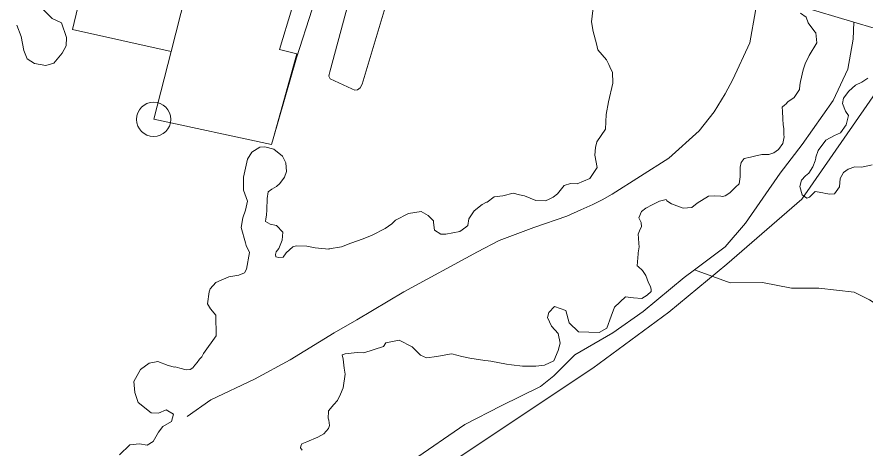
# Model space of a CAD drawing. Header units: metres. Extents: x 4652992 to 4879070, y 2074171 to 2309877.
# Drawn here: x 4654094.4 to 4654193.7, y 2307405.2 to 2307455.7 of the extents above; entities that cross this region are included whole.
import ezdxf

# ---------------------------------------------------------------- set-up
doc = ezdxf.new("R2010")
doc.units = ezdxf.units.M
doc.header["$MEASUREMENT"] = 0
doc.linetypes.add('DGN Style 3', pattern=[92.779933, 66.271381, -26.508552])
for name, color, linetype, lineweight in [('Interior Floors', 7, 'Continuous', 0), ('Level 1', 2, 'Continuous', 0), ('Level 10', 54, 'Continuous', 0), ('Level 18', 5, 'Continuous', 0), ('Level 19', 38, 'DGN Style 3', 0), ('Level 20', 30, 'DGN Style 3', 0), ('Level 30', 5, 'Continuous', 0), ('Level 37', 3, 'Continuous', 0), ('Level 40', 1, 'Continuous', 0)]:
    doc.layers.add(name, color=color, linetype=linetype, lineweight=lineweight)

# ---------------------------------------------------------------- blocks, each defined once
blk = doc.blocks.new('CIR')
at = {"layer": 'Interior Floors'}
blk.add_circle((0, -0.046637), 2, dxfattribs=at)

msp = doc.modelspace()

# ---------------------------------------------------------------- linework, layer by layer
at = {"layer": 'Level 1'}
msp.add_polyline3d([(4654114.240481, 2307409.053103, 1380.1905), (4654117.028078, 2307410.98511, 1380), (4654122.099917, 2307413.40729, 1379), (4654126.268679, 2307415.644717, 1378.86), (4654131.422488, 2307418.829287, 1378.5), (4654134.067873, 2307420.320132, 1378.4), (4654139.591677, 2307423.593325, 1378.34), (4654148.192873, 2307428.278933, 1378), (4654150.707888, 2307429.617922, 1377), (4654154.754519, 2307431.141482, 1376.28), (4654158.635683, 2307432.472903, 1376.22), (4654160.282473, 2307433.195498, 1376.14), (4654161.670901, 2307433.824099, 1376.12), (4654162.754092, 2307434.367495, 1376.1), (4654163.944277, 2307435.050295, 1376.08), (4654170.559878, 2307439.245486, 1376), (4654174.096133, 2307442.439089, 1376.02), (4654175.854311, 2307444.647097, 1375.94), (4654177.131533, 2307446.771914, 1375.9), (4654178.050295, 2307448.45331, 1375.86), (4654180.024905, 2307452.731081, 1375), (4654181.364687, 2307460.230105, 1374.72)], dxfattribs=at)
at = {"layer": 'Level 10', "elevation": 1382.869218, "flags": 128}
msp.add_lwpolyline([(4654130.959889, 2307448.527831), (4654130.799252, 2307448.822418), (4654130.835067, 2307449.007356), (4654130.925539, 2307449.349639), (4654133.717624, 2307459.770729), (4654133.890539, 2307460.28895), (4654134.269747, 2307460.623548), (4654134.874993, 2307460.626835), (4654136.576749, 2307460.298969), (4654137.594293, 2307459.9351), (4654137.91889, 2307459.48897), (4654137.961182, 2307458.833518), (4654134.708256, 2307447.90405), (4654134.451082, 2307447.450012), (4654134.168728, 2307447.240521), (4654133.847764, 2307447.206244), (4654133.511495, 2307447.342711), (4654130.959889, 2307448.527831)], dxfattribs=at)
at = {"layer": 'Level 18', "color": 30}
msp.add_polyline3d([(4654093.010002, 2307482.4029, 1386.662421), (4654111.623966, 2307478.120944, 1385.324424), (4654117.175207, 2307476.969456, 1384.978918), (4654130.74058, 2307474.121946, 1383.887484), (4654141.914112, 2307471.374891, 1382.648264), (4654151.422501, 2307468.877817, 1381.628535), (4654161.402451, 2307465.782502, 1380.581571), (4654185.892594, 2307457.022046, 1379.08053), (4654192.170681, 2307455.158924, 1378.934073), (4654201.67179, 2307452.339318, 1378.542454), (4654217.775591, 2307447.957559, 1377.721186), (4654219.147704, 2307447.584214, 1377.632048), (4654243.920342, 2307441.441238, 1375.96313), (4654261.881492, 2307436.439456, 1373.873505), (4654272.898449, 2307433.087543, 1372.188783), (4654277.707191, 2307431.624482, 1371.538324), (4654293.512247, 2307427.33574, 1369.547703), (4654305.229821, 2307424.011532, 1368.578529)], dxfattribs=at)
at = {"layer": 'Level 20', "linetype": 'Continuous'}
for points in [[(4654140.583658, 2307403.886407, 1386.2794), (4654146.695895, 2307408.101184, 1385.0704), (4654150.964253, 2307410.288019, 1384.6673), (4654155.559586, 2307412.540381, 1383.9957), (4654157.097676, 2307413.792428, 1383.9957), (4654159.567409, 2307416.240132, 1383.5926), (4654164.022168, 2307418.809651, 1383.1896), (4654167.5579, 2307421.318824, 1382.6523), (4654172.359706, 2307425.286993, 1381.8462), (4654173.554292, 2307426.181053, 1381.7122), (4654177.148903, 2307428.871358, 1381.3089), (4654179.528802, 2307431.657783, 1380.9059), (4654183.559759, 2307437.485724, 1380.2342), (4654186.145818, 2307440.851868, 1379.8312), (4654189.754179, 2307445.993955, 1379.2938), (4654191.474124, 2307449.661959, 1379.2938), (4654192.089275, 2307453.153392, 1379.0251), (4654192.170681, 2307455.158924, 1379.2094)], [(4654208.678013, 2307404.278653, 1383.727), (4654208.544919, 2307406.897737, 1383.324), (4654208.890476, 2307410.951914, 1382.9209), (4654209.40483, 2307413.371432, 1382.6523), (4654209.360634, 2307415.247805, 1382.6523), (4654208.605468, 2307416.689992, 1382.5675), (4654208.164422, 2307417.532282, 1382.5179), (4654206.967791, 2307419.151001, 1382.5179), (4654204.610135, 2307420.555685, 1382.5179), (4654201.668657, 2307421.289196, 1382.9209), (4654199.206769, 2307421.008013, 1382.9209), (4654197.854777, 2307421.079693, 1382.9209), (4654195.44871, 2307421.747077, 1383.0553), (4654194.004464, 2307422.691667, 1383.0553), (4654192.228652, 2307423.573911, 1383.0553), (4654188.084136, 2307424.04665, 1383.0553), (4654184.907698, 2307424.034741, 1382.6523), (4654181.494302, 2307424.704869, 1382.3836), (4654177.715414, 2307424.662122, 1382.1149), (4654173.554292, 2307426.181053, 1381.7122)]]:
    msp.add_polyline3d(points, dxfattribs=at)
at = {"layer": 'Level 30', "color": 1}
msp.add_polyline3d([(4654118.026743, 2307458.881235, 1389.335774), (4654126.47832, 2307456.710196, 1389.335774), (4654125.023632, 2307451.946355, 1389.435774), (4654127.049568, 2307451.456581, 1389.635774), (4654124.299288, 2307441.50399, 1389.635774), (4654124.110538, 2307440.820951, 1389.635774), (4654124.102525, 2307440.822693, 1389.635774), (4654110.329365, 2307443.817263, 1389.635774), (4654112.359122, 2307451.705759, 1389.798735), (4654114.066016, 2307458.339475, 1389.935774), (4654117.722993, 2307457.236674, 1389.935774), (4654118.026743, 2307458.881235, 1389.335774)], dxfattribs=at)
at = {"layer": 'Level 37'}
for points in [[(4654118.298359, 2307474.816295, 1387.691428), (4654111.281848, 2307476.376863, 1388.591429), (4654106.288412, 2307477.143847, 1388.591429), (4654100.820761, 2307454.288102, 1390.091429), (4654112.359122, 2307451.705759, 1389.402031)], [(4654132.296361, 2307472.334117, 1386.935774), (4654130.675412, 2307462.391801, 1387.935774), (4654127.037213, 2307450.984141, 1388.335774), (4654124.299288, 2307441.50399, 1388.335774)], [(4654255.435084, 2307400.879004, 1378.992297), (4654259.55949, 2307417.202697, 1378.2063), (4654264.132851, 2307435.092633, 1376.7063), (4654262.068617, 2307435.556796, 1376.7063), (4654222.049255, 2307445.551577, 1379.7063), (4654220.206785, 2307446.006082, 1379.7063), (4654217.95116, 2307446.543178, 1379.7063), (4654215.325277, 2307447.606862, 1382.2063), (4654197.335983, 2307450.609145, 1381.2063), (4654186.090893, 2307434.455738, 1383.2063), (4654177.331181, 2307426.850613, 1383.2063), (4654170.537599, 2307421.236139, 1384.2643), (4654161.657277, 2307414.675553, 1385.6077), (4654152.105741, 2307408.320231, 1386.8168), (4654144.58548, 2307403.299786, 1387.6228), (4654138.030439, 2307398.446272, 1388.2945), (4654128.520756, 2307389.404119, 1389.7514), (4654122.753544, 2307383.905137, 1390.2514), (4654119.43035, 2307380.146846, 1390.8514), (4654117.892451, 2307376.070179, 1391.7514), (4654114.972342, 2307353.247472, 1395.2514), (4654112.900149, 2307345.612649, 1395.5514), (4654107.346047, 2307328.589533, 1397.180517), (4654104.869389, 2307324.341631, 1397.872282)]]:
    msp.add_polyline3d(points, dxfattribs=at)
at = {"layer": 'Level 40', "color": 3}
for points in [[(4654093.61222, 2307464.309973, 1392.005782), (4654094.551199, 2307464.130926, 1392.005782), (4654095.180038, 2307463.104597, 1392.005782), (4654095.189661, 2307461.969732, 1392.005782), (4654094.884985, 2307460.477947, 1391.405782), (4654094.977518, 2307459.77984, 1391.405782), (4654095.710082, 2307458.506146, 1391.405782), (4654096.687112, 2307457.33714, 1391.405782), (4654097.633248, 2307456.400881, 1391.405782), (4654098.448587, 2307455.565174, 1391.405782), (4654099.549778, 2307455.053061, 1391.405782), (4654100.127013, 2307453.355577, 1391.405782), (4654100.092005, 2307452.379462, 1391.405782), (4654099.635462, 2307451.506958, 1391.705782), (4654098.664515, 2307450.331554, 1391.705782), (4654097.714699, 2307450.058876, 1391.705782), (4654096.414152, 2307450.306335, 1391.705782), (4654095.543853, 2307450.849801, 1391.705782), (4654095.131495, 2307451.835167, 1391.705782), (4654094.843423, 2307453.477071, 1391.705782), (4654094.341767, 2307454.781781, 1391.705782)], [(4654106.346881, 2307404.541106, 1385.405782), (4654107.541478, 2307405.717935, 1385.405782), (4654108.677914, 2307405.853767, 1385.405782), (4654109.549183, 2307405.68908, 1385.405782), (4654110.254791, 2307406.116684, 1385.405782), (4654110.874577, 2307407.191574, 1385.405782), (4654111.417506, 2307407.860232, 1385.405782), (4654112.429471, 2307408.44016, 1385.405782), (4654112.662926, 2307409.307518, 1385.405782), (4654111.788842, 2307409.823437, 1385.405782), (4654110.88227, 2307409.433964, 1385.405782), (4654110.052483, 2307409.450667, 1385.405782), (4654108.527968, 2307410.663554, 1386.005782), (4654108.130059, 2307411.859776, 1386.005782), (4654108.025579, 2307413.140612, 1386.005782), (4654108.775792, 2307414.539909, 1386.005782), (4654109.81254, 2307415.254386, 1386.005782), (4654110.826616, 2307415.482729, 1386.005782), (4654112.014887, 2307415.000279, 1385.105782), (4654112.750839, 2307414.800831, 1385.669641), (4654112.847271, 2307414.85387, 1386.2335), (4654113.373101, 2307414.6915, 1386.2335), (4654114.142727, 2307414.477625, 1386.2335), (4654114.613005, 2307414.532134, 1386.2335), (4654114.909224, 2307414.725987, 1386.2335), (4654115.128895, 2307415.038582, 1386.2335), (4654115.397324, 2307415.340877, 1386.2335), (4654115.686723, 2307415.741312, 1386.2335), (4654115.944667, 2307415.994535, 1386.2335), (4654116.136545, 2307416.415566, 1386.2335), (4654117.632898, 2307418.461749, 1388.2486), (4654117.589414, 2307420.87466, 1388.2486), (4654116.98549, 2307421.615864, 1388.2486), (4654116.603798, 2307422.207847, 1388.2486), (4654116.799309, 2307423.598435, 1388.2486), (4654116.931576, 2307423.979607, 1388.2486), (4654117.595555, 2307424.70876, 1388.2486), (4654119.107069, 2307425.361289, 1388.2486), (4654120.27094, 2307425.575854, 1388.2486), (4654120.938102, 2307425.844129, 1388.2486), (4654121.178066, 2307426.253704, 1388.2486), (4654121.547561, 2307428.221091, 1388.2486), (4654121.159006, 2307429.01893, 1388.2486), (4654121.075845, 2307429.343264, 1388.2486), (4654120.545541, 2307431.142423, 1388.2486), (4654120.73733, 2307432.277888, 1388.2486), (4654121.081796, 2307433.176615, 1388.2486), (4654121.301291, 2307434.203933, 1388.2486), (4654121.141795, 2307434.646562, 1388.2486), (4654120.812358, 2307435.482882, 1388.2486), (4654120.834192, 2307437.011898, 1388.2486), (4654121.283609, 2307439.115214, 1388.2486), (4654121.812066, 2307439.923889, 1388.2486), (4654122.757199, 2307440.542482, 1388.2486), (4654123.323379, 2307440.576468, 1388.2486), (4654124.382616, 2307440.302049, 1388.2486), (4654125.37557, 2307439.479303, 1388.2486), (4654125.764157, 2307438.681711, 1388.2486), (4654125.857374, 2307437.690768, 1388.2486), (4654125.613825, 2307437.026421, 1388.2486), (4654125.095787, 2307436.266579, 1388.2486), (4654124.6718, 2307435.947006, 1388.2486), (4654124.14011, 2307435.599024, 1388.2486), (4654123.697852, 2307435.309574, 1388.1508), (4654123.609209, 2307434.518987, 1387.6292), (4654123.568326, 2307433.194392, 1386.8592), (4654123.519537, 2307432.583002, 1386.8592), (4654123.425521, 2307432.162755, 1386.8592), (4654123.408147, 2307431.846082, 1386.9052), (4654123.950853, 2307431.526716, 1386.9052), (4654124.6816, 2307431.372561, 1386.9052), (4654125.43289, 2307430.599407, 1386.9052), (4654125.331412, 2307429.647574, 1386.9052), (4654124.975865, 2307428.6981, 1386.9052), (4654124.638041, 2307428.308353, 1386.9052), (4654124.564752, 2307427.965237, 1386.9052), (4654124.609841, 2307427.699592, 1386.9052), (4654124.950879, 2307427.627628, 1386.9052), (4654125.469492, 2307427.671875, 1386.9052), (4654125.82826, 2307428.159665, 1386.9052), (4654126.590889, 2307428.869596, 1386.9052), (4654126.973816, 2307428.993707, 1386.9052), (4654128.23376, 2307428.932783, 1386.9052), (4654129.20206, 2307428.741766, 1386.2335), (4654129.602691, 2307428.708514, 1386.2335), (4654130.804611, 2307428.608756, 1386.2335), (4654130.845641, 2307428.627572, 1384.8901), (4654132.268039, 2307428.855613, 1384.2185), (4654133.382678, 2307429.288817, 1384.2185), (4654134.822285, 2307429.807716, 1384.2185), (4654135.888059, 2307430.251252, 1384.2185), (4654137.380225, 2307431.016153, 1384.2185), (4654138.163068, 2307431.570794, 1384.2185), (4654138.610446, 2307431.990545, 1384.2185), (4654140.102651, 2307432.755468, 1384.2185), (4654141.587723, 2307433.007817, 1384.2185), (4654142.40521, 2307432.526971, 1384.2185), (4654143.044478, 2307431.929459, 1384.2185), (4654143.051403, 2307431.722349, 1384.2185), (4654143.166442, 2307430.824062, 1384.2185), (4654143.886158, 2307430.363788, 1384.2185), (4654144.494196, 2307430.338383, 1384.2185), (4654146.117115, 2307430.648481, 1383.8771), (4654146.803175, 2307431.165949, 1383.5358), (4654147.070511, 2307431.383955, 1383.0358), (4654147.184375, 2307432.158371, 1382.5358), (4654147.813709, 2307433.077442, 1382.5358), (4654148.734188, 2307433.808421, 1382.5358), (4654149.220337, 2307434.088996, 1382.5358), (4654149.316001, 2307434.093305, 1382.187), (4654149.319891, 2307434.096568, 1382.187), (4654150.127981, 2307434.700799, 1380.987), (4654151.136334, 2307434.846342, 1380.187), (4654152.352794, 2307435.13971, 1379.787), (4654153.09526, 2307434.973147, 1379.3442), (4654153.694128, 2307434.838799, 1378.987), (4654155.013514, 2307434.310319, 1378.587), (4654156.105912, 2307434.244794, 1378.587), (4654156.410513, 2307434.385102, 1378.587), (4654157.031764, 2307434.671268, 1378.587), (4654157.532145, 2307435.068134, 1378.587), (4654158.30036, 2307436.031387, 1377.787), (4654159.072132, 2307436.259702, 1377.787), (4654159.828086, 2307436.22334, 1377.787), (4654161.310823, 2307436.868778, 1378.987), (4654162.176791, 2307438.136596, 1379.787), (4654161.901582, 2307439.591858, 1380.587), (4654161.971247, 2307440.492781, 1380.587), (4654162.142238, 2307441.144717, 1380.587), (4654163.148933, 2307442.636879, 1381.787), (4654163.214717, 2307444.350777, 1382.987), (4654163.517208, 2307445.815133, 1384.587), (4654164.016002, 2307447.996003, 1387.787), (4654163.950757, 2307449.308134, 1390.587), (4654163.785742, 2307449.650577, 1390.8748), (4654163.784425, 2307449.653309, 1390.8771), (4654163.528101, 2307450.185239, 1391.3241), (4654163.262672, 2307450.736063, 1391.787), (4654162.234274, 2307451.923381, 1391.787), (4654162.081012, 2307452.620379, 1391.5358), (4654161.725557, 2307454.037435, 1391.5358), (4654161.501165, 2307455.17845, 1391.5358), (4654161.742623, 2307457.181936, 1391.5358)], [(4654185.946812, 2307456.196153, 1382.46), (4654186.589704, 2307455.735386, 1382.46), (4654186.824792, 2307455.07616, 1382.5358), (4654187.633293, 2307454.021298, 1382.5358), (4654187.722293, 2307453.886876, 1382.5358), (4654187.863078, 2307452.718174, 1382.5358), (4654186.971629, 2307451.258667, 1382.5358), (4654186.49855, 2307450.289441, 1382.5358), (4654186.238852, 2307449.581204, 1382.5358), (4654185.949952, 2307448.187273, 1382.5358), (4654185.864606, 2307447.76822, 1382.5358), (4654185.817261, 2307447.262576, 1382.5358), (4654185.197834, 2307446.35312, 1382.5358), (4654184.448094, 2307445.838112, 1382.5358), (4654184.240621, 2307445.537676, 1382.7486), (4654184.133092, 2307445.483055, 1382.81), (4654183.816898, 2307445.212679, 1383.58), (4654183.832816, 2307444.746283, 1384.14), (4654183.872924, 2307443.825476, 1384.14), (4654183.921235, 2307443.131212, 1384.14), (4654183.985194, 2307442.700048, 1384.14), (4654184.010659, 2307441.953708, 1384.14), (4654184.017861, 2307441.742644, 1384.14), (4654183.861537, 2307440.975146, 1384.14), (4654183.369611, 2307440.236693, 1384.14), (4654182.835293, 2307439.849036, 1384.14), (4654182.228808, 2307439.665992, 1384.14), (4654181.996196, 2307439.66587, 1384.14), (4654181.469791, 2307439.665594, 1384.14), (4654181.412876, 2307439.653367, 1384.0992), (4654180.572997, 2307439.47293, 1383.497), (4654180.102891, 2307439.371935, 1383.16), (4654179.355873, 2307439.198857, 1382.81), (4654178.99576, 2307438.737382, 1382.81), (4654178.883867, 2307438.188165, 1382.81), (4654178.91085, 2307437.058836, 1382.6), (4654178.783228, 2307436.245751, 1382.6), (4654178.357385, 2307435.835349, 1382.6), (4654177.689149, 2307435.168448, 1382.6), (4654177.134901, 2307434.821263, 1382.5782), (4654176.818499, 2307434.777805, 1382.5358), (4654176.615365, 2307434.786749, 1382.5358), (4654175.942416, 2307434.853668, 1382.5358), (4654175.171466, 2307434.792, 1382.5358), (4654173.882437, 2307433.99058, 1382.5358), (4654173.242853, 2307433.48873, 1382.5358), (4654172.224353, 2307433.393577, 1382.5358), (4654170.846363, 2307433.911587, 1382.5358), (4654170.311543, 2307434.237245, 1382.5358), (4654170.255246, 2307434.408763, 1383.3177), (4654169.47604, 2307434.194686, 1384.0358), (4654168.609426, 2307433.793071, 1384.0358), (4654167.86672, 2307433.413796, 1384.0358), (4654167.351532, 2307433.01043, 1384.0358), (4654167.035559, 2307432.280896, 1384.0358), (4654167.304449, 2307431.717699, 1384.0358), (4654167.346463, 2307431.215894, 1384.0358), (4654167.217897, 2307430.939228, 1384.0358), (4654167.106048, 2307430.744559, 1384.0358), (4654166.951683, 2307430.341355, 1384.0358), (4654167.005321, 2307429.896555, 1384.0358), (4654167.055295, 2307429.245301, 1384.0358), (4654167.084255, 2307428.86791, 1384.0358), (4654166.979744, 2307428.189343, 1384.0358), (4654166.962672, 2307428.068412, 1384.0358), (4654166.868065, 2307426.639472, 1384.1271), (4654166.9525, 2307426.567307, 1384.2185), (4654167.466544, 2307426.098873, 1384.2185), (4654167.851221, 2307425.503409, 1384.2185), (4654168.183467, 2307424.661812, 1384.2185), (4654168.403796, 2307424.25529, 1384.2185), (4654168.477253, 2307423.879739, 1384.2185), (4654168.472449, 2307423.641769, 1385.5618), (4654168.025646, 2307423.222552, 1385.5618), (4654167.383361, 2307422.844572, 1385.5618), (4654166.423421, 2307422.893028, 1385.5618), (4654165.48445, 2307423.039756, 1385.5618), (4654164.20342, 2307421.820971, 1385.5618), (4654163.826425, 2307420.770872, 1385.5618), (4654163.317109, 2307419.350147, 1385.5618), (4654162.399089, 2307418.87632, 1385.5618), (4654160.00819, 2307418.918724, 1385.5618), (4654158.90538, 2307419.973005, 1385.5618), (4654158.504163, 2307421.443987, 1385.5618), (4654157.167568, 2307421.880032, 1385.5618), (4654156.511394, 2307421.196996, 1385.5618), (4654156.385685, 2307420.607396, 1385.5618), (4654156.832265, 2307419.588945, 1385.5618), (4654157.624398, 2307418.754268, 1385.5618), (4654157.844151, 2307417.629572, 1385.5618), (4654157.606727, 2307416.755386, 1385.5618), (4654157.090044, 2307415.529318, 1385.5618), (4654156.015023, 2307415.037327, 1385.5618), (4654155.023836, 2307414.938464, 1385.5618), (4654153.435911, 2307414.914239, 1385.5618), (4654152.144714, 2307415.084132, 1385.5618), (4654151.562982, 2307415.161378, 1384.8901), (4654149.743345, 2307415.494143, 1384.8901), (4654149.449979, 2307415.556078, 1384.8901), (4654149.061643, 2307415.592537, 1384.2185), (4654147.291223, 2307415.869386, 1383.5468), (4654146.360649, 2307416.065847, 1383.5468), (4654145.195734, 2307416.363264, 1383.5468), (4654144.929843, 2307416.316435, 1383.5468), (4654143.442978, 2307416.064051, 1383.5468), (4654142.232544, 2307415.907763, 1383.5468), (4654141.529516, 2307416.210637, 1383.5468), (4654140.560887, 2307417.187326, 1383.5468), (4654139.039586, 2307417.971792, 1383.5468), (4654137.482974, 2307417.631231, 1383.5468), (4654137.192514, 2307417.22927, 1383.5468), (4654134.883818, 2307416.481296, 1383.5468), (4654134.128393, 2307416.537852, 1383.5468), (4654132.711893, 2307416.373673, 1383.5468), (4654132.376093, 2307416.238679, 1383.5468), (4654132.477295, 2307415.754027, 1383.5468), (4654132.610547, 2307414.694206, 1384.2185), (4654132.718555, 2307414.002772, 1384.2185), (4654132.480215, 2307412.407216, 1384.2185), (4654132.16715, 2307411.651199, 1384.8901), (4654131.806368, 2307410.906897, 1385.5618), (4654131.398031, 2307410.428355, 1385.5618), (4654130.780278, 2307409.685974, 1385.5618), (4654130.773927, 2307409.639219, 1386.2335), (4654130.708584, 2307408.836357, 1386.9052), (4654130.812927, 2307408.609281, 1386.9052), (4654130.882252, 2307407.979539, 1386.9052), (4654130.760218, 2307407.646516, 1386.9052), (4654130.213226, 2307406.993221, 1386.9052), (4654129.523623, 2307406.626359, 1386.9052), (4654128.235056, 2307406.07853, 1386.9052), (4654127.633689, 2307405.854406, 1387.5769), (4654127.530942, 2307405.57689, 1388.2486), (4654127.489127, 2307405.381053, 1388.2486), (4654127.680117, 2307405.084838, 1388.2486)], [(4654194.318231, 2307438.455796, 1385.032252), (4654193.103006, 2307438.179731, 1385.032252), (4654192.292144, 2307438.237345, 1385.032252), (4654191.532645, 2307437.951611, 1385.032252), (4654190.981654, 2307437.557099, 1385.032252), (4654190.580585, 2307436.848805, 1385.032252), (4654190.489674, 2307435.873804, 1385.032252), (4654189.922934, 2307435.084902, 1384.532252), (4654189.380155, 2307435.016563, 1384.532252), (4654188.90176, 2307435.112214, 1384.532252), (4654188.542039, 2307435.184136, 1384.532252), (4654187.912656, 2307435.309975, 1384.532252), (4654187.642973, 2307435.327162, 1384.032252), (4654187.011107, 2307434.682315, 1384.032252), (4654186.672918, 2307434.570952, 1384.032252), (4654186.145148, 2307434.972121, 1384.032252), (4654185.861901, 2307435.94576, 1384.032252), (4654186.065831, 2307436.658006, 1384.032252), (4654186.52656, 2307437.163956, 1384.032252), (4654186.924097, 2307437.490759, 1384.032252), (4654187.377185, 2307438.219684, 1384.032252), (4654187.657957, 2307438.914178, 1384.032252), (4654187.726739, 2307439.251971, 1384.032252), (4654187.750638, 2307439.369339, 1384.032252), (4654188.012968, 2307440.153007, 1383.532252), (4654188.895235, 2307441.335563, 1383.532252), (4654189.920577, 2307441.906807, 1383.532252), (4654190.63256, 2307442.220761, 1383.532252), (4654191.278323, 2307443.154175, 1383.532252), (4654191.557108, 2307444.215188, 1383.532252), (4654191.198996, 2307444.733015, 1383.532252), (4654190.839369, 2307445.626741, 1383.532252), (4654190.990445, 2307446.254545, 1383.532252), (4654191.587326, 2307447.077857, 1383.532252), (4654192.383868, 2307447.765997, 1383.532252), (4654193.126069, 2307448.14609, 1383.532252), (4654193.830985, 2307448.596397, 1383.532252)]]:
    msp.add_polyline3d(points, dxfattribs=at)

# ---------------------------------------------------------------- block references
at = {"layer": 'Level 19', "color": 5, "linetype": 'DGN Style 3', "lineweight": -3, "rotation": 352.584338}
msp.add_blockref('CIR', (4654110.329365, 2307443.817263, 1389.635774), dxfattribs=at)

doc.saveas('drawing.dxf')
